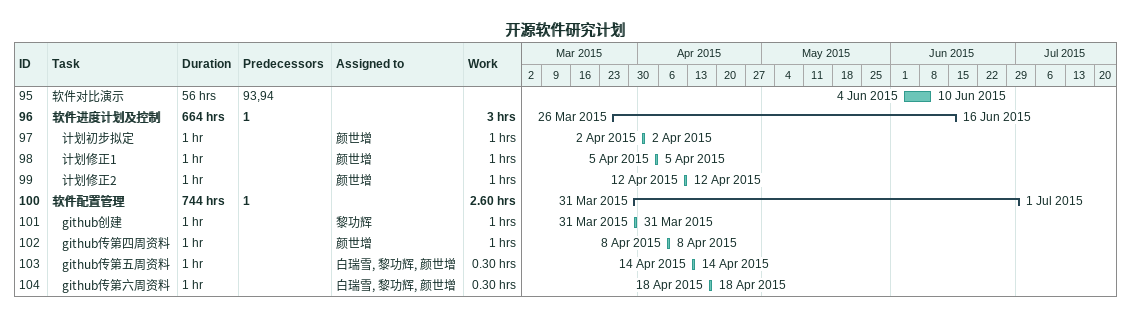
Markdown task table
开源软件研究计划

| ID | Level | Task | Duration | Start | Finish | Predecessors | Resources | Work (h) |
|---|---|---|---|---|---|---|---|---|
| 95 | 1 | 软件对比演示 | 56h | 2015-06-04 | 2015-06-10 | 93, 94 |  |  |
| 96 | 1 | **软件进度计划及控制** | 664h | 2015-03-26 | 2015-06-16 | 1 |  | 3 |
| 97 | 2 | 计划初步拟定 | 1h | 2015-04-02 | 2015-04-02 |  | 颜世增 | 1 |
| 98 | 2 | 计划修正1 | 1h | 2015-04-05 | 2015-04-05 |  | 颜世增 | 1 |
| 99 | 2 | 计划修正2 | 1h | 2015-04-12 | 2015-04-12 |  | 颜世增 | 1 |
| 100 | 1 | **软件配置管理** | 744h | 2015-03-31 | 2015-07-01 | 1 |  | 2.60 |
| 101 | 2 | github创建 | 1h | 2015-03-31 | 2015-03-31 |  | 黎功辉 | 1 |
| 102 | 2 | github传第四周资料 | 1h | 2015-04-08 | 2015-04-08 |  | 颜世增 | 1 |
| 103 | 2 | github传第五周资料 | 1h | 2015-04-14 | 2015-04-14 |  | 白瑞雪, 黎功辉, 颜世增 | 0.30 |
| 104 | 2 | github传第六周资料 | 1h | 2015-04-18 | 2015-04-18 |  | 白瑞雪, 黎功辉, 颜世增 | 0.30 |
